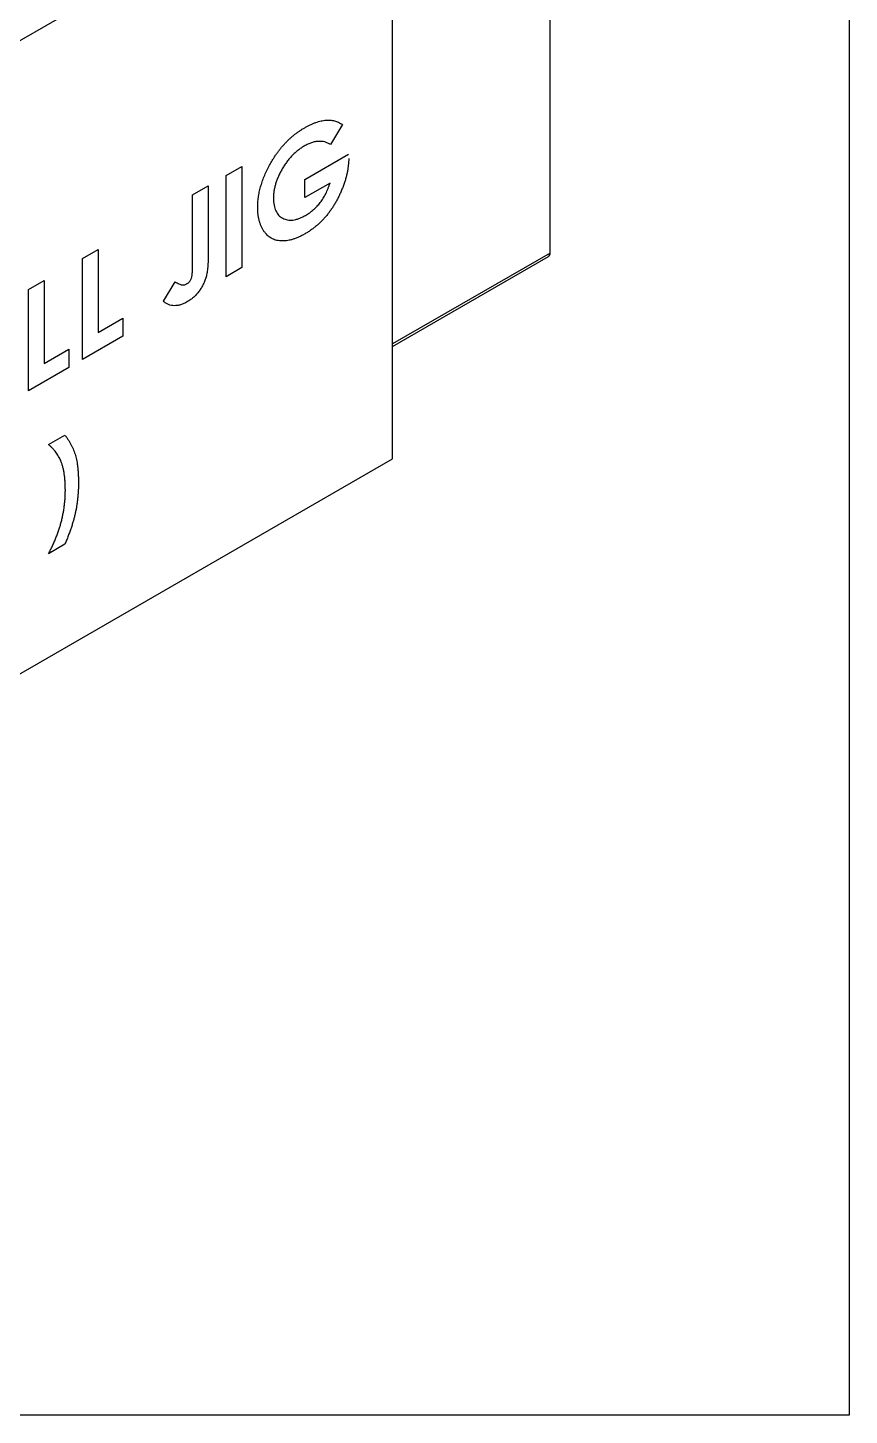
# Model space of a CAD drawing. Extents: x -3.1 to 19.9, y -9.6 to 0.
# Drawn here: x 13.483 to 15.14, y -9.609 to -6.809 of the extents above; entities that cross this region are included whole.
import ezdxf

# ---------------------------------------------------------------- set-up
doc = ezdxf.new("R2010")
doc.units = 0
doc.header["$LTSCALE"] = 0.5
doc.header["$MEASUREMENT"] = 0
doc.layers.add('Housing', color=150, linetype='CONTINUOUS')
doc.layers.add('Jig', color=41, linetype='CONTINUOUS', lineweight=13)
doc.layers.add('Text-Unprinted', color=131, linetype='CONTINUOUS', plot=False)

msp = doc.modelspace()

# ---------------------------------------------------------------- linework, layer by layer
at = {"layer": 'Housing', "linetype": 'Continuous', "lineweight": 25, "transparency": 16777216}
for p, q in [((14.536795, -7.263779), (14.536795, -4.920314)), ((14.536795, -7.263779), (14.218892, -7.446988)), ((14.218892, -7.452063), (14.533687, -7.270647))]:
    msp.add_line(p, q, dxfattribs=at)
msp.add_arc((14.529445, -7.264591), 0.007395, 305.013333, 6.298847, dxfattribs=at)
at = {"layer": 'Jig', "linetype": 'Continuous', "lineweight": 25, "transparency": 16777216}
for p, q in [((13.118501, -7.036162), (14.369775, -6.313816)), ((14.218892, -7.679154), (14.218892, -6.400919)), ((14.118003, -7.004358), (14.093994, -7.044757)), ((14.042115, -7.115149), (14.130256, -7.064266)), ((13.88347, -7.107283), (13.915199, -7.088966)), ((13.88347, -7.311418), (13.88347, -7.107283)), ((13.915199, -7.088966), (13.915199, -7.293101)), ((13.815479, -7.146533), (13.847208, -7.128216)), ((13.847208, -7.128216), (13.847208, -7.263734)), ((14.042115, -7.151788), (14.042115, -7.115149)), ((14.092861, -7.122494), (14.042115, -7.151788)), ((13.815479, -7.290556), (13.815479, -7.146533)), ((13.593375, -7.274751), (13.625104, -7.256434)), ((13.593375, -7.478886), (13.593375, -7.274751)), ((13.625104, -7.256434), (13.625104, -7.42393)), ((13.915199, -7.293101), (13.88347, -7.311418)), ((13.484589, -7.337551), (13.516318, -7.319235)), ((13.516318, -7.319235), (13.516318, -7.48673)), ((13.756553, -7.361008), (13.780562, -7.321509)), ((13.484589, -7.541687), (13.484589, -7.337551)), ((13.625104, -7.42393), (13.674964, -7.395146)), ((13.674964, -7.395146), (13.674964, -7.431786)), ((13.674964, -7.431786), (13.593375, -7.478886)), ((13.516318, -7.48673), (13.566178, -7.457947)), ((13.566178, -7.457947), (13.566178, -7.494586)), ((13.566178, -7.494586), (13.484589, -7.541687)), ((13.524817, -7.650192), (13.557839, -7.631129)), ((11.567242, -9.20992), (14.218892, -7.679154)), ((13.557839, -7.851403), (13.524817, -7.870466))]:
    msp.add_line(p, q, dxfattribs=at)
for points, knots in [([(14.041726, -7.010689), (14.043627, -7.009625), (14.04741, -7.007509), (14.053034, -7.004728), (14.058579, -7.002246), (14.064024, -7.000182), (14.069385, -6.998417), (14.074635, -6.99709), (14.079808, -6.99604), (14.083176, -6.99564), (14.084858, -6.99544)], [0, 0, 0, 0, 0.1289757, 0.25661428, 0.38237486, 0.50745021, 0.63123181, 0.75422072, 0.87730085, 1, 1, 1, 1]), ([(14.084858, -6.99544), (14.086272, -6.995336), (14.08915, -6.995124), (14.093336, -6.995358), (14.097532, -6.995874), (14.101693, -6.996805), (14.105813, -6.99815), (14.109935, -6.999824), (14.114016, -7.001899), (14.116657, -7.003527), (14.118003, -7.004358)], [0, 0, 0, 0, 0.11179902, 0.22739611, 0.34565664, 0.46739984, 0.59420801, 0.72467753, 0.85964712, 1, 1, 1, 1]), ([(13.970123, -7.087724), (13.971277, -7.085596), (13.973568, -7.081374), (13.97723, -7.07523), (13.980985, -7.069274), (13.984885, -7.063557), (13.988909, -7.058013), (13.993069, -7.052698), (13.997343, -7.047531), (14.001765, -7.04263), (14.006311, -7.0379), (14.011002, -7.03341), (14.015801, -7.029061), (14.020753, -7.025002), (14.025807, -7.021085), (14.030998, -7.017418), (14.036313, -7.013859), (14.039907, -7.011754), (14.041726, -7.010689)], [0, 0, 0, 0, 0.06378691, 0.126616058, 0.188342718, 0.249479055, 0.30986417, 0.370656288, 0.430675157, 0.491277681, 0.551873821, 0.613065496, 0.675167018, 0.737704584, 0.801473299, 0.866115599, 0.932260377, 1, 1, 1, 1]), ([(14.040841, -7.04784), (14.038678, -7.049152), (14.034431, -7.05173), (14.028191, -7.056287), (14.022229, -7.061326), (14.016515, -7.066835), (14.011086, -7.072848), (14.005909, -7.079336), (14.001017, -7.086309), (13.996447, -7.093665), (13.992286, -7.101218), (13.988654, -7.108829), (13.98556, -7.116389), (13.983013, -7.123922), (13.981075, -7.131384), (13.979691, -7.1388), (13.978813, -7.146181), (13.97871, -7.150931), (13.978657, -7.153336)], [0, 0, 0, 0, 0.067187574, 0.13192869, 0.195188847, 0.257128331, 0.318842593, 0.380492512, 0.443218728, 0.507125304, 0.570712137, 0.632481965, 0.693252695, 0.753131329, 0.81345766, 0.873863111, 0.936110268, 1, 1, 1, 1]), ([(14.093994, -7.044757), (14.092093, -7.043657), (14.088363, -7.041498), (14.082264, -7.039407), (14.075946, -7.038282), (14.06939, -7.038143), (14.062587, -7.039027), (14.055549, -7.040912), (14.048266, -7.043825), (14.043335, -7.046491), (14.040841, -7.04784)], [0, 0, 0, 0, 0.13444697, 0.26380716, 0.38924124, 0.51149641, 0.63242722, 0.75343872, 0.87525975, 1, 1, 1, 1]), ([(14.130504, -7.072833), (14.130472, -7.075089), (14.130408, -7.079595), (14.129827, -7.086586), (14.128863, -7.093709), (14.127546, -7.100941), (14.125895, -7.108303), (14.12379, -7.115803), (14.121325, -7.123428), (14.118562, -7.131117), (14.115459, -7.138756), (14.112117, -7.146222), (14.108585, -7.153478), (14.104786, -7.160495), (14.100779, -7.167279), (14.096556, -7.173819), (14.092102, -7.180125), (14.087442, -7.186216), (14.082547, -7.192022), (14.077446, -7.19756), (14.072146, -7.202822), (14.066632, -7.20781), (14.060917, -7.212501), (14.055, -7.216872), (14.048878, -7.221056), (14.044725, -7.223525), (14.042611, -7.224782)], [0, 0, 0, 0, 0.04195372, 0.08383258, 0.12532245, 0.16681547, 0.20847518, 0.25064342, 0.29309367, 0.33644235, 0.37959375, 0.42165642, 0.4629884, 0.50371807, 0.54386324, 0.58360823, 0.62314292, 0.66301274, 0.70293171, 0.74288752, 0.78365169, 0.82485059, 0.86692569, 0.91006572, 0.95421246, 1, 1, 1, 1]), ([(13.946928, -7.171694), (13.946991, -7.168328), (13.947114, -7.16168), (13.94826, -7.151332), (13.950046, -7.14093), (13.952609, -7.130429), (13.955898, -7.119846), (13.959866, -7.109189), (13.9646, -7.098416), (13.968264, -7.091322), (13.970123, -7.087724)], [0, 0, 0, 0, 0.12925561, 0.2552415, 0.37890223, 0.50142384, 0.62325871, 0.74643708, 0.87137012, 1, 1, 1, 1]), ([(14.043249, -7.187774), (14.044701, -7.18692), (14.047554, -7.185244), (14.051738, -7.182346), (14.055745, -7.179343), (14.059591, -7.176209), (14.063237, -7.172812), (14.066734, -7.169283), (14.07006, -7.165579), (14.073199, -7.16165), (14.076196, -7.157547), (14.079023, -7.153199), (14.081731, -7.14864), (14.084287, -7.14385), (14.086648, -7.138826), (14.088891, -7.13359), (14.090988, -7.128119), (14.092228, -7.124395), (14.092861, -7.122494)], [0, 0, 0, 0, 0.06934871, 0.13614695, 0.20055535, 0.2627939, 0.32342156, 0.38246435, 0.44096387, 0.49829222, 0.555828, 0.61428406, 0.67368091, 0.73476536, 0.7975553, 0.86227615, 0.92967099, 1, 1, 1, 1]), ([(13.978657, -7.153336), (13.978706, -7.155766), (13.978803, -7.160552), (13.97973, -7.167122), (13.981158, -7.173133), (13.983249, -7.178442), (13.985822, -7.183241), (13.989085, -7.187289), (13.99289, -7.190763), (13.99723, -7.193566), (14.001951, -7.195734), (14.007064, -7.197004), (14.012413, -7.197558), (14.018086, -7.197168), (14.023982, -7.19608), (14.030163, -7.194145), (14.036613, -7.191423), (14.041015, -7.189002), (14.043249, -7.187774)], [0, 0, 0, 0, 0.06387923, 0.12585082, 0.18647209, 0.24647648, 0.30625841, 0.36695118, 0.42886088, 0.49256868, 0.55660611, 0.61908674, 0.6810492, 0.74278507, 0.80489645, 0.86784906, 0.93293296, 1, 1, 1, 1]), ([(14.042611, -7.224782), (14.040355, -7.226048), (14.035884, -7.228558), (14.029272, -7.231706), (14.022852, -7.23431), (14.016622, -7.23638), (14.010568, -7.237975), (14.004701, -7.238978), (13.999031, -7.239415), (13.993542, -7.239371), (13.988305, -7.23875), (13.983331, -7.237611), (13.978647, -7.235911), (13.974206, -7.233753), (13.97011, -7.23096), (13.966207, -7.227787), (13.962688, -7.223926), (13.959399, -7.219657), (13.956477, -7.214902), (13.953922, -7.209781), (13.951743, -7.204327), (13.950025, -7.19846), (13.94863, -7.192307), (13.947631, -7.185796), (13.947068, -7.178905), (13.946975, -7.174108), (13.946928, -7.171694)], [0, 0, 0, 0, 0.04517288, 0.08954612, 0.13281276, 0.17510201, 0.21703018, 0.25838045, 0.29957632, 0.34070769, 0.3815383, 0.42194159, 0.46211527, 0.5024334, 0.54275152, 0.58340721, 0.62466273, 0.6667924, 0.70898836, 0.75068593, 0.79205511, 0.83320278, 0.87443934, 0.91587333, 0.95765594, 1, 1, 1, 1]), ([(13.847208, -7.263734), (13.847196, -7.266331), (13.847174, -7.271334), (13.846949, -7.278648), (13.846646, -7.285411), (13.846209, -7.291642), (13.84556, -7.297388), (13.844825, -7.302588), (13.844015, -7.307257), (13.842646, -7.312749), (13.840521, -7.319182), (13.837314, -7.326657), (13.83332, -7.333848), (13.828721, -7.340747), (13.823477, -7.347135), (13.817709, -7.352893), (13.811436, -7.357965), (13.807092, -7.360652), (13.804855, -7.362035)], [0, 0, 0, 0, 0.07640535, 0.14721803, 0.21205899, 0.27099949, 0.32417099, 0.37196981, 0.41410523, 0.45098126, 0.51807721, 0.58331967, 0.64875638, 0.71544988, 0.78313488, 0.85208492, 0.92384796, 1, 1, 1, 1]), ([(13.80489, -7.325375), (13.805738, -7.324835), (13.807368, -7.323796), (13.809609, -7.321411), (13.811499, -7.318607), (13.812743, -7.315919), (13.813535, -7.313448), (13.814031, -7.311216), (13.814501, -7.308612), (13.814877, -7.305676), (13.815162, -7.302373), (13.815304, -7.298768), (13.815476, -7.294744), (13.815478, -7.292002), (13.815479, -7.290556)], [0, 0, 0, 0, 0.08366061, 0.16085185, 0.23674446, 0.3196478, 0.36732551, 0.42620955, 0.49352409, 0.57302528, 0.66250602, 0.7645432, 0.87587812, 1, 1, 1, 1]), ([(13.780562, -7.321509), (13.781819, -7.322424), (13.784172, -7.324138), (13.787717, -7.326097), (13.790915, -7.327468), (13.793929, -7.328049), (13.796774, -7.328043), (13.79951, -7.327642), (13.802222, -7.326743), (13.804014, -7.325824), (13.80489, -7.325375)], [0, 0, 0, 0, 0.19118873, 0.35776552, 0.49958607, 0.61804467, 0.72179554, 0.81927216, 0.91167234, 1, 1, 1, 1]), ([(13.804855, -7.362035), (13.802524, -7.363297), (13.797928, -7.365787), (13.791186, -7.368279), (13.784706, -7.369775), (13.778523, -7.3701), (13.772549, -7.369484), (13.766896, -7.367706), (13.761443, -7.364991), (13.758211, -7.362359), (13.756553, -7.361008)], [0, 0, 0, 0, 0.1238731, 0.24432612, 0.36309192, 0.48280641, 0.60469074, 0.73101202, 0.8620339, 1, 1, 1, 1]), ([(13.557839, -7.631129), (13.559082, -7.632764), (13.561524, -7.635973), (13.564886, -7.641015), (13.567979, -7.646073), (13.570839, -7.651126), (13.573335, -7.656318), (13.575593, -7.661516), (13.577538, -7.666796), (13.579214, -7.672172), (13.580646, -7.67777), (13.581873, -7.683693), (13.582948, -7.689979), (13.583795, -7.696675), (13.584436, -7.703775), (13.584902, -7.711244), (13.585213, -7.719076), (13.58524, -7.724493), (13.585253, -7.727246)], [0, 0, 0, 0, 0.0699972, 0.1374046, 0.20281622, 0.26602789, 0.32712181, 0.3864161, 0.44388843, 0.499366, 0.55477455, 0.61231126, 0.6714953, 0.73292942, 0.79641689, 0.86205644, 0.92990244, 1, 1, 1, 1]), ([(13.549458, -7.68255), (13.548815, -7.681107), (13.547503, -7.678159), (13.545171, -7.673981), (13.542549, -7.669847), (13.539609, -7.665782), (13.536406, -7.661718), (13.532818, -7.657815), (13.528951, -7.653934), (13.526213, -7.651456), (13.524817, -7.650192)], [0, 0, 0, 0, 0.10733786, 0.21919222, 0.33636776, 0.45821456, 0.58541939, 0.71828937, 0.85628169, 1, 1, 1, 1]), ([(13.558812, -7.74159), (13.558785, -7.738595), (13.55873, -7.732691), (13.558279, -7.724185), (13.557538, -7.716135), (13.556555, -7.708486), (13.555212, -7.701342), (13.553641, -7.694593), (13.551713, -7.688354), (13.550205, -7.684474), (13.549458, -7.68255)], [0, 0, 0, 0, 0.13745565, 0.2709648, 0.4007475, 0.52645626, 0.64952496, 0.76902113, 0.88550614, 1, 1, 1, 1]), ([(13.585253, -7.727246), (13.585242, -7.729956), (13.58522, -7.7353), (13.584872, -7.743364), (13.584373, -7.751265), (13.583717, -7.759015), (13.582785, -7.766663), (13.58171, -7.774144), (13.580405, -7.78149), (13.578901, -7.788741), (13.57712, -7.79603), (13.575164, -7.803425), (13.572905, -7.810993), (13.570425, -7.818733), (13.567638, -7.826655), (13.564641, -7.834765), (13.561354, -7.843037), (13.559019, -7.848593), (13.557839, -7.851403)], [0, 0, 0, 0, 0.07070238, 0.13939759, 0.20583088, 0.27035537, 0.33311703, 0.39382628, 0.45262698, 0.50991669, 0.56674867, 0.62491571, 0.68405085, 0.74413334, 0.8060386, 0.86931202, 0.93390827, 1, 1, 1, 1]), ([(13.524817, -7.870466), (13.526221, -7.867775), (13.52901, -7.862431), (13.532857, -7.854358), (13.536479, -7.846336), (13.539794, -7.838357), (13.542901, -7.830418), (13.545655, -7.822518), (13.548169, -7.814656), (13.550431, -7.806807), (13.552411, -7.798931), (13.554125, -7.790981), (13.555557, -7.78295), (13.556784, -7.774813), (13.557687, -7.766612), (13.55832, -7.758333), (13.558763, -7.749928), (13.558796, -7.744394), (13.558812, -7.74159)], [0, 0, 0, 0, 0.06264686, 0.12439019, 0.1853016, 0.24573433, 0.30532029, 0.36479931, 0.42393755, 0.48285867, 0.54250114, 0.60329104, 0.66537936, 0.72896021, 0.7940612, 0.86085769, 0.92947969, 1, 1, 1, 1])]:
    msp.add_open_spline(points, degree=3, knots=knots, dxfattribs=at)
at = {"layer": 'Text-Unprinted', "transparency": 16777216}
msp.add_lwpolyline([(0, 0), (15.14038, 0), (15.140156, -9.609386), (-0.000224, -9.609386)], close=True, dxfattribs=at)

doc.saveas('drawing.dxf')
